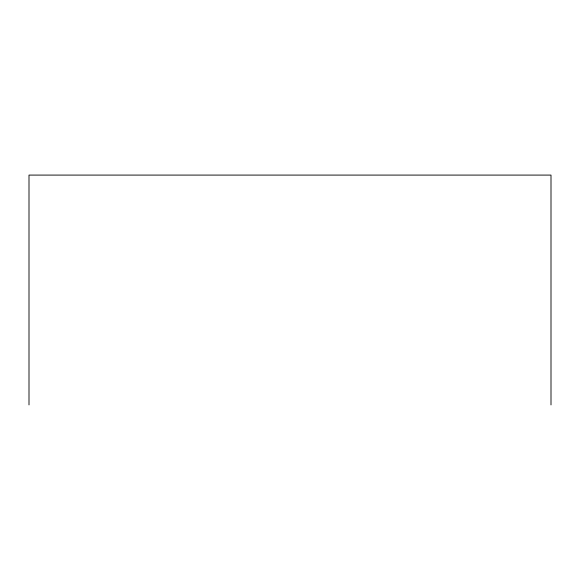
<?xml version="1.0" encoding="UTF-8"?>
<svg xmlns="http://www.w3.org/2000/svg" width="580" height="580" viewBox="0 0 580 580"><rect width="100%" height="100%" fill="white"/><g stroke="black" fill="none" stroke-linecap="round" stroke-linejoin="round"><path stroke-width="0.87" d="M551 404.912L551 175.088L29 175.088L29 404.912"/></g></svg>
